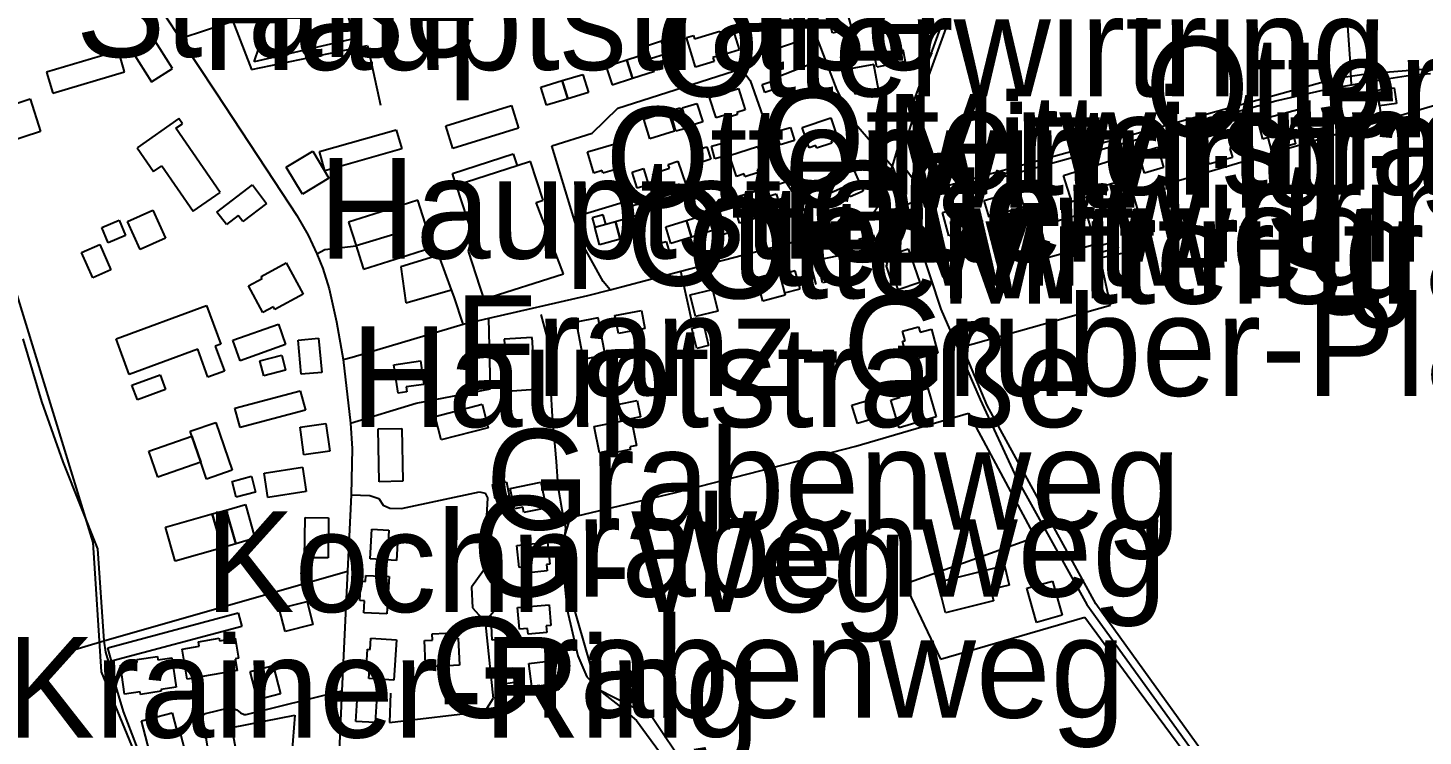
# Model space of a CAD drawing. Extents: x -3657 to 4700, y -7332 to 8131.
# Drawn here: x -2833 to -2230, y -2132 to -1826 of the extents above; entities that cross this region are included whole.
import ezdxf

# ---------------------------------------------------------------- set-up
doc = ezdxf.new("R2010")
doc.units = 0
for name, color, linetype in [('OSM_BUILDING_APARTMENTS', 9, 'CONTINUOUS'), ('OSM_BUILDING_DETACHED', 9, 'CONTINUOUS'), ('OSM_BUILDING_GARAGE', 9, 'CONTINUOUS'), ('OSM_BUILDING_GARAGES', 9, 'CONTINUOUS'), ('OSM_BUILDING_HOUSE', 9, 'CONTINUOUS'), ('OSM_BUILDING_RESIDENTIAL', 9, 'CONTINUOUS'), ('OSM_BUILDING_YES', 9, 'CONTINUOUS'), ('OSM_HIGHWAY_FOOTWAY', 8, 'CONTINUOUS'), ('OSM_HIGHWAY_PATH', 8, 'CONTINUOUS'), ('OSM_HIGHWAY_RESIDENTIAL', 8, 'CONTINUOUS'), ('OSM_HIGHWAY_SECONDARY', 8, 'CONTINUOUS'), ('OSM_HIGHWAY_SERVICE', 8, 'CONTINUOUS'), ('OSM_HIGHWAY_TRACK', 8, 'CONTINUOUS'), ('OSM_HIGHWAY_UNCLASSIFIED', 8, 'CONTINUOUS'), ('OSM_LABELS', 8, 'CONTINUOUS'), ('OSM_LANDUSE_FARMLAND', 3, 'CONTINUOUS'), ('OSM_WATERWAY_STREAM', 4, 'CONTINUOUS')]:
    doc.layers.add(name, color=color, linetype=linetype)

msp = doc.modelspace()

# ---------------------------------------------------------------- linework, layer by layer
at = {"layer": 'OSM_BUILDING_APARTMENTS'}
for p, q in [((-2689.568849, -2073.235634), (-2689.106197, -2064.862656)), ((-2689.106197, -2064.862656), (-2687.126653, -2064.973851)), ((-2687.126653, -2064.973851), (-2686.974963, -2062.316292)), ((-2686.974963, -2062.316292), (-2676.910383, -2062.872267)), ((-2676.910383, -2062.872267), (-2677.80535, -2078.995531)), ((-2687.536213, -2073.346829), (-2689.568849, -2073.235634)), ((-2687.816839, -2078.439557), (-2687.536213, -2073.346829)), ((-2677.80535, -2078.995531), (-2687.816839, -2078.439557)), ((-2759.209373, -2090.993464), (-2750.327969, -2089.458974)), ((-2750.327969, -2089.458974), (-2750.123189, -2090.63764)), ((-2750.123189, -2090.63764), (-2743.388187, -2089.470093)), ((-2743.388187, -2089.470093), (-2741.894048, -2098.132178)), ((-2766.308429, -2094.162519), (-2758.883242, -2092.883778)), ((-2764.086182, -2107.07225), (-2766.308429, -2094.162519)), ((-2758.883242, -2092.883778), (-2759.209373, -2090.993464)), ((-2792.952642, -2101.045485), (-2785.65639, -2099.978014)), ((-2791.109618, -2113.66611), (-2792.952642, -2101.045485)), ((-2785.853586, -2098.654794), (-2776.964597, -2097.353814)), ((-2785.65639, -2099.978014), (-2785.853586, -2098.654794)), ((-2776.964597, -2097.353814), (-2776.759817, -2098.732631)), ((-2776.759817, -2098.732631), (-2770.722586, -2097.854191)), ((-2770.722586, -2097.854191), (-2768.864393, -2110.574891)), ((-2741.894048, -2098.132178), (-2743.327511, -2098.376807)), ((-2743.327511, -2098.376807), (-2742.470467, -2103.34722)), ((-2742.470467, -2103.34722), (-2764.086182, -2107.07225)), ((-2784.351863, -2112.676475), (-2791.109618, -2113.66611)), ((-2784.207758, -2113.688349), (-2784.351863, -2112.676475)), ((-2775.296016, -2112.387368), (-2784.207758, -2113.688349)), ((-2768.864393, -2110.574891), (-2775.424952, -2111.531167)), ((-2775.424952, -2111.531167), (-2775.296016, -2112.387368)), ((-2783.760275, -2125.163665), (-2770.623988, -2121.738861)), ((-2777.692706, -2148.481241), (-2783.760275, -2125.163665)), ((-2770.623988, -2121.738861), (-2768.606521, -2129.466909)), ((-2768.606521, -2129.466909), (-2767.393007, -2129.155563)), ((-2767.393007, -2129.155563), (-2764.753615, -2139.29654))]:
    msp.add_line(p, q, dxfattribs=at)
at = {"layer": 'OSM_BUILDING_DETACHED'}
for p, q in [((-2721.294651, -1886.072334), (-2709.811776, -1879.189368)), ((-2709.811776, -1879.189368), (-2702.86441, -1890.786999)), ((-2714.347284, -1897.669965), (-2721.294651, -1886.072334)), ((-2702.86441, -1890.786999), (-2714.347284, -1897.669965)), ((-2789.827844, -1909.489985), (-2778.959311, -1904.586289)), ((-2784.367032, -1921.599113), (-2789.827844, -1909.489985)), ((-2778.959311, -1904.586289), (-2773.498499, -1916.695416)), ((-2773.498499, -1916.695416), (-2784.367032, -1921.599113)), ((-2732.201106, -1933.218983), (-2721.37808, -1927.370129)), ((-2721.37808, -1927.370129), (-2714.036321, -1940.969269)), ((-2737.64675, -1937.299836), (-2731.723285, -1934.108542)), ((-2731.723285, -1934.108542), (-2732.201106, -1933.218983)), ((-2731.450245, -1948.786272), (-2737.64675, -1937.299836)), ((-2714.036321, -1940.969269), (-2726.209382, -1947.540889)), ((-2726.876815, -1946.306625), (-2731.450245, -1948.786272)), ((-2726.209382, -1947.540889), (-2726.876815, -1946.306625)), ((-2661.559433, -2090.437489), (-2658.184348, -2090.281816)), ((-2661.096781, -2100.533989), (-2661.559433, -2090.437489)), ((-2658.305699, -2087.602019), (-2652.336728, -2087.335151)), ((-2658.184348, -2090.281816), (-2658.305699, -2087.602019)), ((-2652.336728, -2087.335151), (-2652.230546, -2089.692483)), ((-2652.230546, -2089.692483), (-2647.020021, -2089.458974)), ((-2647.020021, -2089.458974), (-2646.489109, -2101.134441)), ((-2657.008756, -2100.344957), (-2661.096781, -2100.533989)), ((-2656.955665, -2101.612579), (-2657.008756, -2100.344957)), ((-2646.489109, -2101.134441), (-2656.955665, -2101.612579))]:
    msp.add_line(p, q, dxfattribs=at)
at = {"layer": 'OSM_BUILDING_GARAGE'}
for p, q in [((-2559.252634, -1831.664656), (-2565.782855, -1833.744001)), ((-2557.530961, -1837.05761), (-2559.252634, -1831.664656)), ((-2528.247356, -1826.516331), (-2533.867442, -1828.228733)), ((-2533.867442, -1828.228733), (-2531.21288, -1836.924176)), ((-2525.58521, -1835.211774), (-2528.247356, -1826.516331)), ((-2565.782855, -1833.744001), (-2564.796875, -1836.857459)), ((-2564.796875, -1836.857459), (-2564.061182, -1839.148075)), ((-2564.061182, -1839.148075), (-2557.530961, -1837.05761)), ((-2531.21288, -1836.924176), (-2525.58521, -1835.211774)), ((-2467.215195, -1837.780377), (-2455.072473, -1835.31185)), ((-2466.183708, -1842.873105), (-2467.215195, -1837.780377)), ((-2455.072473, -1835.31185), (-2454.033401, -1840.404577)), ((-2454.033401, -1840.404577), (-2466.183708, -1842.873105)), ((-2250.193418, -1852.84729), (-2242.76823, -1851.779818)), ((-2250.049313, -1853.836924), (-2250.193418, -1852.84729)), ((-2249.207438, -1859.619061), (-2250.049313, -1853.836924)), ((-2242.76823, -1851.779818), (-2241.78225, -1858.54047)), ((-2550.272632, -1860.50862), (-2543.947191, -1858.54047)), ((-2547.769759, -1868.525774), (-2550.272632, -1860.50862)), ((-2543.947191, -1858.54047), (-2541.444319, -1866.557624)), ((-2241.78225, -1858.54047), (-2249.207438, -1859.619061)), ((-2541.444319, -1866.557624), (-2547.769759, -1868.525774)), ((-2537.644503, -1877.065545), (-2531.311478, -1875.330904)), ((-2536.173118, -1882.469618), (-2537.644503, -1877.065545)), ((-2531.311478, -1875.330904), (-2529.832508, -1880.734977)), ((-2353.220741, -1879.845418), (-2344.938509, -1877.476966)), ((-2350.710284, -1888.640936), (-2353.220741, -1879.845418)), ((-2344.938509, -1877.476966), (-2342.420468, -1886.272485)), ((-2529.832508, -1880.734977), (-2536.173118, -1882.469618)), ((-2342.420468, -1886.272485), (-2350.710284, -1888.640936)), ((-2534.777577, -1900.116253), (-2529.893184, -1898.692958)), ((-2533.351698, -1904.99771), (-2534.777577, -1900.116253)), ((-2528.467305, -1903.574415), (-2533.351698, -1904.99771)), ((-2529.893184, -1898.692958), (-2528.467305, -1903.574415)), ((-2537.219774, -1909.478866), (-2532.145769, -1907.677508)), ((-2534.898928, -1916.039366), (-2537.219774, -1909.478866)), ((-2532.145769, -1907.677508), (-2529.817339, -1914.238009)), ((-2529.817339, -1914.238009), (-2534.898928, -1916.039366)), ((-2474.079133, -1917.140196), (-2467.761276, -1915.216524)), ((-2467.761276, -1915.216524), (-2465.819654, -1921.621352)), ((-2562.468445, -1919.630963), (-2557.235167, -1918.096473)), ((-2560.913631, -1924.934961), (-2562.468445, -1919.630963)), ((-2557.235167, -1918.096473), (-2555.680353, -1923.389351)), ((-2472.129926, -1923.545024), (-2474.079133, -1917.140196)), ((-2465.819654, -1921.621352), (-2472.129926, -1923.545024)), ((-2555.680353, -1923.389351), (-2560.913631, -1924.934961)), ((-2579.359041, -1950.15397), (-2567.936842, -1947.941191)), ((-2577.857318, -1957.893137), (-2579.359041, -1950.15397)), ((-2567.936842, -1947.941191), (-2566.435119, -1955.680358)), ((-2566.435119, -1955.680358), (-2577.857318, -1957.893137)), ((-2546.116347, -1955.735955), (-2540.974082, -1954.479453)), ((-2544.015451, -1964.331323), (-2546.116347, -1955.735955)), ((-2540.974082, -1954.479453), (-2538.880771, -1963.07482)), ((-2538.880771, -1963.07482), (-2544.015451, -1964.331323)), ((-2578.183449, -1988.482861), (-2569.795035, -1986.74822)), ((-2569.795035, -1986.74822), (-2568.300896, -1993.920293)), ((-2477.014319, -1988.883163), (-2468.762425, -1986.381277)), ((-2468.762425, -1986.381277), (-2466.37332, -1994.298356)), ((-2576.696895, -1995.666053), (-2578.183449, -1988.482861)), ((-2568.300896, -1993.920293), (-2572.388921, -1994.765374)), ((-2474.632798, -1996.789122), (-2477.014319, -1988.883163)), ((-2466.37332, -1994.298356), (-2474.632798, -1996.789122)), ((-2572.388921, -1994.765374), (-2576.696895, -1995.666053)), ((-2632.268243, -2023.020005), (-2626.253766, -2021.863578)), ((-2631.085067, -2029.213563), (-2632.268243, -2023.020005)), ((-2626.253766, -2021.863578), (-2625.07059, -2028.057136)), ((-2625.07059, -2028.057136), (-2631.085067, -2029.213563)), ((-2632.677804, -2084.110498), (-2626.223428, -2083.776913)), ((-2632.359257, -2090.326294), (-2632.677804, -2084.110498)), ((-2626.223428, -2083.776913), (-2625.897296, -2089.98159)), ((-2625.897296, -2089.98159), (-2632.359257, -2090.326294)), ((-2630.372128, -2103.313862), (-2623.766062, -2102.26863)), ((-2623.766062, -2102.26863), (-2622.772498, -2108.584501)), ((-2629.378564, -2109.629734), (-2630.372128, -2103.313862)), ((-2622.772498, -2108.584501), (-2629.378564, -2109.629734))]:
    msp.add_line(p, q, dxfattribs=at)
at = {"layer": 'OSM_BUILDING_GARAGES'}
for p, q in [((-2657.061848, -1993.664545), (-2636.689984, -1988.449503)), ((-2636.689984, -1988.449503), (-2634.096099, -1998.601599)), ((-2654.467962, -2003.816641), (-2657.061848, -1993.664545)), ((-2634.096099, -1998.601599), (-2654.467962, -2003.816641)), ((-2798.352778, -2093.606545), (-2742.053322, -2078.561871)), ((-2742.053322, -2078.561871), (-2740.498507, -2084.377366)), ((-2740.498507, -2084.377366), (-2796.797964, -2099.433159)), ((-2796.797964, -2099.433159), (-2798.352778, -2093.606545))]:
    msp.add_line(p, q, dxfattribs=at)
at = {"layer": 'OSM_BUILDING_HOUSE'}
for p, q in [((-2485.357227, -1828.228733), (-2487.837346, -1818.64373)), ((-2479.721972, -1816.542146), (-2477.241853, -1826.127149)), ((-2511.796659, -1826.98335), (-2512.797808, -1824.081162)), ((-2503.969495, -1821.023302), (-2500.253109, -1831.775851)), ((-2548.429608, -1830.04121), (-2545.448914, -1829.140531)), ((-2544.538779, -1842.850866), (-2548.429608, -1830.04121)), ((-2545.448914, -1829.140531), (-2544.978678, -1830.70838)), ((-2544.978678, -1830.70838), (-2534.072222, -1827.394771)), ((-2534.072222, -1827.394771), (-2533.867442, -1828.228733)), ((-2533.867442, -1828.228733), (-2531.21288, -1836.924176)), ((-2513.61693, -1827.606041), (-2511.796659, -1826.98335)), ((-2511.986271, -1832.320706), (-2513.61693, -1827.606041)), ((-2500.253109, -1831.775851), (-2509.415138, -1834.944906)), ((-2477.241853, -1826.127149), (-2485.357227, -1828.228733)), ((-2564.796875, -1836.857459), (-2574.201607, -1839.859722)), ((-2564.061182, -1839.148075), (-2564.796875, -1836.857459)), ((-2531.21288, -1836.924176), (-2537.0605, -1838.681056)), ((-2510.499716, -1831.809209), (-2511.986271, -1832.320706)), ((-2509.415138, -1834.944906), (-2510.499716, -1831.809209)), ((-2574.201607, -1839.859722), (-2583.083011, -1842.695193)), ((-2583.083011, -1842.695193), (-2580.602893, -1850.456599)), ((-2574.201607, -1839.859722), (-2571.721488, -1847.621128)), ((-2571.721488, -1847.621128), (-2574.201607, -1839.859722)), ((-2562.316756, -1844.618865), (-2564.061182, -1839.148075)), ((-2536.537172, -1840.415697), (-2544.538779, -1842.850866)), ((-2537.0605, -1838.681056), (-2536.537172, -1840.415697)), ((-2509.202773, -1847.020675), (-2495.854121, -1841.894589)), ((-2495.854121, -1841.894589), (-2492.342516, -1851.023693)), ((-2467.533743, -1841.783394), (-2477.689336, -1843.662589)), ((-2477.689336, -1843.662589), (-2475.694623, -1854.459616)), ((-2465.539029, -1852.580422), (-2467.533743, -1841.783394)), ((-2611.312377, -1851.51295), (-2602.097256, -1848.710838)), ((-2602.097256, -1848.710838), (-2593.162761, -1845.997682)), ((-2599.72332, -1856.550081), (-2602.097256, -1848.710838)), ((-2602.097256, -1848.710838), (-2599.72332, -1856.550081)), ((-2593.162761, -1845.997682), (-2590.78124, -1853.836924)), ((-2580.602893, -1850.456599), (-2571.721488, -1847.621128)), ((-2571.721488, -1847.621128), (-2562.316756, -1844.618865)), ((-2505.691168, -1856.160898), (-2509.202773, -1847.020675)), ((-2608.93844, -1859.341073), (-2611.312377, -1851.51295)), ((-2590.78124, -1853.836924), (-2599.72332, -1856.550081)), ((-2538.478794, -1855.927389), (-2526.032693, -1852.024447)), ((-2526.032693, -1852.024447), (-2523.12026, -1861.320343)), ((-2492.342516, -1851.023693), (-2505.691168, -1856.160898)), ((-2475.694623, -1854.459616), (-2465.539029, -1852.580422)), ((-2269.018051, -1856.594559), (-2250.049313, -1853.836924)), ((-2250.049313, -1853.836924), (-2249.207438, -1859.619061)), ((-2599.72332, -1856.550081), (-2608.93844, -1859.341073)), ((-2535.695297, -1864.811864), (-2538.478794, -1855.927389)), ((-2523.12026, -1861.320343), (-2526.745632, -1862.465651)), ((-2301.737417, -1865.734782), (-2281.661348, -1860.419664)), ((-2281.661348, -1860.419664), (-2278.870266, -1870.949824)), ((-2267.592172, -1866.401951), (-2269.018051, -1856.594559)), ((-2249.207438, -1859.619061), (-2248.631019, -1863.610958)), ((-2566.920524, -1865.367838), (-2556.340201, -1862.065349)), ((-2564.273547, -1873.852011), (-2566.920524, -1865.367838)), ((-2556.340201, -1862.065349), (-2553.693224, -1870.549522)), ((-2531.827222, -1863.599839), (-2535.695297, -1864.811864)), ((-2531.417661, -1864.923059), (-2531.827222, -1863.599839)), ((-2526.465007, -1863.36633), (-2531.417661, -1864.923059)), ((-2526.745632, -1862.465651), (-2526.465007, -1863.36633)), ((-2498.485929, -1868.914956), (-2486.16118, -1864.722908)), ((-2486.16118, -1864.722908), (-2483.089473, -1873.763055)), ((-2299.568261, -1873.940967), (-2301.737417, -1865.734782)), ((-2261.903826, -1865.579109), (-2267.592172, -1866.401951)), ((-2261.623201, -1867.480542), (-2261.903826, -1865.579109)), ((-2254.592405, -1866.468668), (-2261.623201, -1867.480542)), ((-2248.631019, -1863.610958), (-2254.880615, -1864.511637)), ((-2254.880615, -1864.511637), (-2254.592405, -1866.468668)), ((-2553.693224, -1870.549522), (-2564.273547, -1873.852011)), ((-2495.520405, -1877.643758), (-2498.485929, -1868.914956)), ((-2483.089473, -1873.763055), (-2486.001906, -1874.75269)), ((-2326.091123, -1872.873496), (-2316.109971, -1870.038025)), ((-2322.731206, -1884.726875), (-2326.091123, -1872.873496)), ((-2316.109971, -1870.038025), (-2315.579059, -1871.928339)), ((-2315.579059, -1871.928339), (-2312.795562, -1871.138855)), ((-2312.795562, -1871.138855), (-2311.051136, -1877.287934)), ((-2297.179156, -1873.307156), (-2299.568261, -1873.940967)), ((-2295.760862, -1878.677871), (-2297.179156, -1873.307156)), ((-2278.870266, -1870.949824), (-2286.212025, -1872.895735)), ((-2286.212025, -1872.895735), (-2285.408072, -1875.931356)), ((-2591.183216, -1879.489594), (-2578.767453, -1875.831281)), ((-2588.498317, -1888.596459), (-2591.183216, -1879.489594)), ((-2578.767453, -1875.831281), (-2576.044631, -1885.071579)), ((-2529.824924, -1881.012965), (-2517.811137, -1877.154501)), ((-2517.811137, -1877.154501), (-2514.891119, -1886.250246)), ((-2492.645894, -1876.665243), (-2495.520405, -1877.643758)), ((-2492.228749, -1877.899507), (-2492.645894, -1876.665243)), ((-2485.683359, -1875.664489), (-2492.228749, -1877.899507)), ((-2486.001906, -1874.75269), (-2485.683359, -1875.664489)), ((-2311.051136, -1877.287934), (-2313.789126, -1878.066299)), ((-2313.789126, -1878.066299), (-2312.704548, -1881.880285)), ((-2285.408072, -1875.931356), (-2295.760862, -1878.677871)), ((-2576.044631, -1885.071579), (-2578.850882, -1885.905541)), ((-2578.850882, -1885.905541), (-2578.555088, -1886.917415)), ((-2556.309863, -1884.849189), (-2552.176331, -1883.437014)), ((-2555.763782, -1886.461516), (-2556.309863, -1884.849189)), ((-2552.176331, -1883.437014), (-2548.732986, -1893.533513)), ((-2526.912491, -1890.086471), (-2529.824924, -1881.012965)), ((-2385.591222, -1889.708408), (-2364.559511, -1883.047832)), ((-2364.559511, -1883.047832), (-2361.647077, -1892.221413)), ((-2312.704548, -1881.880285), (-2322.731206, -1884.726875)), ((-2584.93362, -1887.540107), (-2588.498317, -1888.596459)), ((-2584.599904, -1888.696534), (-2584.93362, -1887.540107)), ((-2578.555088, -1886.917415), (-2584.599904, -1888.696534)), ((-2562.946267, -1888.907804), (-2555.763782, -1886.461516)), ((-2560.056587, -1897.369738), (-2562.946267, -1888.907804)), ((-2523.582912, -1889.00788), (-2526.912491, -1890.086471)), ((-2523.180936, -1890.264382), (-2523.582912, -1889.00788)), ((-2517.462252, -1888.429666), (-2523.180936, -1890.264382)), ((-2514.891119, -1886.250246), (-2517.856644, -1887.206522)), ((-2517.856644, -1887.206522), (-2517.462252, -1888.429666)), ((-2381.996187, -1901.05029), (-2385.591222, -1889.708408)), ((-2751.253273, -1905.420251), (-2735.894739, -1893.700306)), ((-2735.894739, -1893.700306), (-2729.781663, -1901.70634)), ((-2556.613241, -1896.191072), (-2560.056587, -1897.369738)), ((-2556.196096, -1897.414216), (-2556.613241, -1896.191072)), ((-2551.819862, -1895.924204), (-2556.196096, -1897.414216)), ((-2548.732986, -1893.533513), (-2552.229423, -1894.723299)), ((-2552.229423, -1894.723299), (-2551.819862, -1895.924204)), ((-2366.561808, -1896.157714), (-2381.996187, -1901.05029)), ((-2361.647077, -1892.221413), (-2367.24441, -1894.000532)), ((-2367.24441, -1894.000532), (-2366.561808, -1896.157714)), ((-2729.781663, -1901.70634), (-2740.043439, -1909.545583)), ((-2747.104573, -1910.846563), (-2751.253273, -1905.420251)), ((-2742.015399, -1906.96586), (-2747.104573, -1910.846563)), ((-2740.043439, -1909.545583), (-2742.015399, -1906.96586)), ((-2398.826107, -1912.192022), (-2375.784513, -1905.698238)), ((-2375.784513, -1905.698238), (-2371.901269, -1919.486409)), ((-2394.942863, -1925.980193), (-2398.826107, -1912.192022)), ((-2462.838961, -1924.846005), (-2452.728874, -1921.343364)), ((-2452.728874, -1921.343364), (-2447.723129, -1935.809824)), ((-2371.901269, -1919.486409), (-2394.942863, -1925.980193)), ((-2461.693707, -1928.159613), (-2462.838961, -1924.846005)), ((-2462.254957, -1928.348645), (-2461.693707, -1928.159613)), ((-2460.138893, -1934.464366), (-2462.254957, -1928.348645)), ((-2458.796443, -1933.997347), (-2460.138893, -1934.464366)), ((-2457.052017, -1939.045597), (-2458.796443, -1933.997347)), ((-2546.836871, -1941.247256), (-2537.19702, -1938.889924)), ((-2537.19702, -1938.889924), (-2534.921682, -1948.230298)), ((-2447.723129, -1935.809824), (-2457.052017, -1939.045597)), ((-2544.553948, -1950.576511), (-2546.836871, -1941.247256)), ((-2586.624955, -1951.154724), (-2596.13587, -1952.967202)), ((-2583.598755, -1967.122316), (-2586.624955, -1951.154724)), ((-2534.921682, -1948.230298), (-2544.553948, -1950.576511)), ((-2596.13587, -1952.967202), (-2593.102085, -1968.934793)), ((-2455.117979, -1956.859024), (-2448.185782, -1955.046547)), ((-2454.040986, -1960.984356), (-2455.117979, -1956.859024)), ((-2448.185782, -1955.046547), (-2447.594194, -1957.337162)), ((-2447.594194, -1957.337162), (-2442.611203, -1956.047301)), ((-2442.611203, -1956.047301), (-2439.90355, -1966.444027)), ((-2455.117979, -1961.262343), (-2454.040986, -1960.984356)), ((-2452.888148, -1969.835472), (-2455.117979, -1961.262343)), ((-2674.786734, -1971.369962), (-2663.273522, -1969.724277)), ((-2663.273522, -1969.724277), (-2661.817305, -1979.854135)), ((-2593.102085, -1968.934793), (-2583.598755, -1967.122316)), ((-2439.90355, -1966.444027), (-2452.888148, -1969.835472)), ((-2673.027139, -1983.69036), (-2674.786734, -1971.369962)), ((-2661.817305, -1979.854135), (-2669.507949, -1980.954965)), ((-2669.507949, -1980.954965), (-2669.196986, -1983.134385)), ((-2456.574196, -1983.812674), (-2448.428484, -1981.410864)), ((-2448.428484, -1981.410864), (-2448.06443, -1982.645127)), ((-2448.06443, -1982.645127), (-2444.241862, -1981.510939)), ((-2444.241862, -1981.510939), (-2440.608905, -1993.797979)), ((-2669.196986, -1983.134385), (-2673.027139, -1983.69036)), ((-2460.176815, -1986.603667), (-2456.103959, -1985.402762)), ((-2456.642456, -1998.546002), (-2460.176815, -1986.603667)), ((-2456.103959, -1985.402762), (-2456.574196, -1983.812674)), ((-2440.608905, -1993.797979), (-2456.642456, -1998.546002)), ((-2681.567242, -1999.079738), (-2671.449571, -1998.879587)), ((-2681.112175, -2021.874698), (-2681.567242, -1999.079738)), ((-2671.449571, -1998.879587), (-2670.994503, -2021.663427)), ((-2588.346628, -1998.078983), (-2576.696895, -1995.666053)), ((-2586.010614, -2009.343029), (-2588.346628, -1998.078983)), ((-2576.696895, -1995.666053), (-2572.388921, -1994.765374)), ((-2572.388921, -1994.765374), (-2570.0074, -2006.26293)), ((-2570.0074, -2006.26293), (-2572.874326, -2006.863382)), ((-2579.927876, -2008.086527), (-2586.010614, -2009.343029)), ((-2579.64725, -2009.465344), (-2579.927876, -2008.086527)), ((-2572.639208, -2008.00869), (-2579.64725, -2009.465344)), ((-2572.874326, -2006.863382), (-2572.639208, -2008.00869)), ((-2670.994503, -2021.663427), (-2681.112175, -2021.874698)), ((-2624.592769, -2024.821363), (-2611.342715, -2022.074848)), ((-2611.342715, -2022.074848), (-2609.348001, -2031.715449)), ((-2622.772498, -2033.628001), (-2624.592769, -2024.821363)), ((-2619.200217, -2032.882995), (-2622.772498, -2033.628001)), ((-2618.714811, -2035.218089), (-2619.200217, -2032.882995)), ((-2610.796633, -2033.583523), (-2618.714811, -2035.218089)), ((-2609.348001, -2031.715449), (-2611.107596, -2032.071272)), ((-2611.107596, -2032.071272), (-2610.796633, -2033.583523)), ((-2621.695504, -2049.395442), (-2608.422697, -2047.972147)), ((-2608.422697, -2047.972147), (-2607.406379, -2057.423716)), ((-2620.664018, -2058.991564), (-2621.695504, -2049.395442)), ((-2616.902125, -2058.591262), (-2620.664018, -2058.991564)), ((-2616.6215, -2061.159865), (-2616.902125, -2058.591262)), ((-2608.6654, -2060.314784), (-2616.6215, -2061.159865)), ((-2607.406379, -2057.423716), (-2608.961194, -2057.590508)), ((-2608.961194, -2057.590508), (-2608.6654, -2060.314784)), ((-2724.343604, -2076.627079), (-2712.284311, -2073.591458)), ((-2721.840732, -2086.579025), (-2724.343604, -2076.627079)), ((-2712.284311, -2073.591458), (-2709.781439, -2083.543404)), ((-2621.361788, -2076.193419), (-2607.740095, -2075.048112)), ((-2620.573004, -2085.489315), (-2621.361788, -2076.193419)), ((-2607.740095, -2075.048112), (-2606.989234, -2083.954825)), ((-2709.781439, -2083.543404), (-2721.840732, -2086.579025)), ((-2606.989234, -2083.954825), (-2608.991532, -2084.121618)), ((-2608.991532, -2084.121618), (-2608.741244, -2087.034925)), ((-2617.061398, -2085.200208), (-2620.573004, -2085.489315)), ((-2616.849033, -2087.724333), (-2617.061398, -2085.200208)), ((-2608.741244, -2087.034925), (-2616.849033, -2087.724333)), ((-2616.515317, -2100.422794), (-2603.265263, -2098.74375)), ((-2615.263881, -2110.274664), (-2616.515317, -2100.422794)), ((-2603.265263, -2098.74375), (-2602.013827, -2108.584501)), ((-2602.013827, -2108.584501), (-2603.925111, -2108.82913)), ((-2603.925111, -2108.82913), (-2603.561057, -2111.731318)), ((-2691.191924, -2125.397174), (-2690.501738, -2113.855141)), ((-2690.501738, -2113.855141), (-2682.166415, -2114.355518)), ((-2682.166415, -2114.355518), (-2682.864185, -2125.897551)), ((-2611.782613, -2109.829885), (-2615.263881, -2110.274664)), ((-2611.410975, -2112.732072), (-2611.782613, -2109.829885)), ((-2603.561057, -2111.731318), (-2611.410975, -2112.732072)), ((-2682.864185, -2125.897551), (-2691.191924, -2125.397174))]:
    msp.add_line(p, q, dxfattribs=at)
at = {"layer": 'OSM_BUILDING_RESIDENTIAL'}
for p, q in [((-2515.748163, -1850.356523), (-2512.297234, -1849.244574)), ((-2512.297234, -1849.244574), (-2511.174733, -1852.691617)), ((-2514.633248, -1853.814685), (-2515.748163, -1850.356523)), ((-2511.174733, -1852.691617), (-2514.633248, -1853.814685)), ((-2555.528663, -1861.698406), (-2551.326872, -1860.486381)), ((-2552.980284, -1870.516163), (-2555.528663, -1861.698406)), ((-2551.326872, -1860.486381), (-2548.778493, -1869.304139)), ((-2548.778493, -1869.304139), (-2552.980284, -1870.516163)), ((-2509.688179, -1870.638478), (-2503.484089, -1868.870479)), ((-2508.049935, -1876.387256), (-2509.688179, -1870.638478)), ((-2503.484089, -1868.870479), (-2501.845846, -1874.619256)), ((-2544.015451, -1878.644513), (-2539.608879, -1877.221218)), ((-2542.286194, -1884.004108), (-2544.015451, -1878.644513)), ((-2539.608879, -1877.221218), (-2537.879622, -1882.580813)), ((-2501.845846, -1874.619256), (-2508.049935, -1876.387256)), ((-2537.879622, -1882.580813), (-2542.286194, -1884.004108)), ((-2492.48662, -1892.210294), (-2477.090164, -1885.382925)), ((-2477.090164, -1885.382925), (-2472.198186, -1896.413462)), ((-2571.926269, -1888.151679), (-2566.950862, -1886.650547)), ((-2569.817789, -1895.123601), (-2571.926269, -1888.151679)), ((-2566.950862, -1886.650547), (-2564.842382, -1893.622469)), ((-2564.842382, -1893.622469), (-2569.817789, -1895.123601)), ((-2518.744026, -1900.271926), (-2509.680594, -1897.514292)), ((-2509.680594, -1897.514292), (-2507.473516, -1904.77532)), ((-2489.596941, -1898.737436), (-2492.48662, -1892.210294)), ((-2479.714388, -1894.345236), (-2489.596941, -1898.737436)), ((-2477.71209, -1898.85975), (-2479.714388, -1894.345236)), ((-2472.198186, -1896.413462), (-2477.71209, -1898.85975)), ((-2419.819896, -1900.427599), (-2404.908845, -1896.002041)), ((-2404.908845, -1896.002041), (-2402.770027, -1903.207472)), ((-2573.367316, -1903.107396), (-2568.308481, -1901.750818)), ((-2572.168972, -1907.577432), (-2573.367316, -1903.107396)), ((-2568.308481, -1901.750818), (-2567.110136, -1906.231974)), ((-2527.701275, -1902.996202), (-2518.744026, -1900.271926)), ((-2525.494196, -1910.246111), (-2527.701275, -1902.996202)), ((-2518.744026, -1900.271926), (-2516.544532, -1907.532955)), ((-2516.544532, -1907.532955), (-2518.744026, -1900.271926)), ((-2437.840576, -1905.620402), (-2428.959172, -1903.185233)), ((-2428.959172, -1903.185233), (-2426.206013, -1913.215015)), ((-2417.681078, -1907.63303), (-2419.819896, -1900.427599)), ((-2402.770027, -1903.207472), (-2417.681078, -1907.63303)), ((-2584.44063, -1906.665634), (-2589.188503, -1907.977734)), ((-2589.188503, -1907.977734), (-2588.088756, -1911.980752)), ((-2583.340883, -1910.668651), (-2584.44063, -1906.665634)), ((-2583.340883, -1910.668651), (-2579.161845, -1909.523344)), ((-2579.161845, -1909.523344), (-2572.168972, -1907.577432)), ((-2577.068534, -1917.140196), (-2579.161845, -1909.523344)), ((-2579.161845, -1909.523344), (-2577.068534, -1917.140196)), ((-2572.168972, -1907.577432), (-2569.87088, -1906.96586)), ((-2569.87088, -1906.96586), (-2572.168972, -1907.577432)), ((-2567.110136, -1906.231974), (-2569.87088, -1906.96586)), ((-2569.87088, -1906.96586), (-2567.777568, -1914.582713)), ((-2557.439948, -1911.769481), (-2548.475114, -1909.022967)), ((-2548.475114, -1909.022967), (-2539.419267, -1906.243093)), ((-2546.27562, -1916.217278), (-2548.475114, -1909.022967)), ((-2548.475114, -1909.022967), (-2546.27562, -1916.217278)), ((-2539.419267, -1906.243093), (-2537.212189, -1913.437405)), ((-2516.544532, -1907.532955), (-2525.494196, -1910.246111)), ((-2507.473516, -1904.77532), (-2516.544532, -1907.532955)), ((-2435.087417, -1915.650184), (-2437.840576, -1905.620402)), ((-2588.088756, -1911.980752), (-2583.340883, -1910.668651)), ((-2588.088756, -1911.980752), (-2583.340883, -1910.668651)), ((-2585.995445, -1919.597604), (-2588.088756, -1911.980752)), ((-2567.777568, -1914.582713), (-2577.068534, -1917.140196)), ((-2555.232869, -1918.963793), (-2557.439948, -1911.769481)), ((-2537.212189, -1913.437405), (-2546.27562, -1916.217278)), ((-2426.206013, -1913.215015), (-2435.087417, -1915.650184)), ((-2577.068534, -1917.140196), (-2585.995445, -1919.597604)), ((-2546.27562, -1916.217278), (-2555.232869, -1918.963793)), ((-2441.230831, -1923.444949), (-2436.445035, -1921.743666)), ((-2436.445035, -1921.743666), (-2435.679005, -1923.878609)), ((-2370.816691, -1920.209176), (-2362.784747, -1917.92968)), ((-2369.997569, -1923.111364), (-2370.816691, -1920.209176)), ((-2361.965625, -1920.831868), (-2369.997569, -1923.111364)), ((-2362.784747, -1917.92968), (-2361.965625, -1920.831868)), ((-2493.138884, -1926.380495), (-2482.679912, -1924.189955)), ((-2492.168073, -1931.028443), (-2493.138884, -1926.380495)), ((-2482.679912, -1924.189955), (-2480.616938, -1934.064064)), ((-2437.597874, -1933.608165), (-2441.230831, -1923.444949)), ((-2435.679005, -1923.878609), (-2432.690727, -1922.811137)), ((-2432.690727, -1922.811137), (-2430.40022, -1929.215965)), ((-2518.213113, -1933.808316), (-2508.565679, -1931.195235)), ((-2515.482707, -1943.927054), (-2518.213113, -1933.808316)), ((-2508.565679, -1931.195235), (-2508.178871, -1932.629649)), ((-2501.496961, -1930.817172), (-2508.178871, -1932.629649)), ((-2508.178871, -1932.629649), (-2506.077975, -1940.391055)), ((-2508.178871, -1932.629649), (-2506.077975, -1940.391055)), ((-2499.396065, -1938.589698), (-2501.496961, -1930.817172)), ((-2490.80287, -1930.739336), (-2492.168073, -1931.028443)), ((-2489.703123, -1935.965497), (-2490.80287, -1930.739336)), ((-2480.616938, -1934.064064), (-2489.703123, -1935.965497)), ((-2431.424122, -1931.406505), (-2437.597874, -1933.608165)), ((-2430.40022, -1929.215965), (-2432.000541, -1929.794179)), ((-2432.000541, -1929.794179), (-2431.424122, -1931.406505)), ((-2506.077975, -1940.391055), (-2499.396065, -1938.589698)), ((-2505.827688, -1941.325093), (-2515.482707, -1943.927054)), ((-2506.077975, -1940.391055), (-2505.827688, -1941.325093)), ((-2615.081854, -1959.594419), (-2627.17907, -1960.350545)), ((-2627.17907, -1960.350545), (-2625.791113, -1982.722964)), ((-2613.693898, -1981.977958), (-2615.081854, -1959.594419)), ((-2625.791113, -1982.722964), (-2613.693898, -1981.977958))]:
    msp.add_line(p, q, dxfattribs=at)
at = {"layer": 'OSM_BUILDING_YES'}
for p, q in [((-2697.479442, -1808.34708), (-2692.30684, -1830.597185)), ((-2730.797981, -1827.961865), (-2733.232593, -1816.66446)), ((-2778.640763, -1830.519348), (-2787.749701, -1836.268126)), ((-2770.45713, -1843.484677), (-2778.640763, -1830.519348)), ((-2735.090786, -1840.549131), (-2730.797981, -1827.961865)), ((-2692.30684, -1830.597185), (-2735.090786, -1840.549131)), ((-2793.817271, -1835.789988), (-2824.814964, -1845.074764)), ((-2791.102033, -1844.863494), (-2793.817271, -1835.789988)), ((-2787.749701, -1836.268126), (-2779.566068, -1849.233454)), ((-2779.566068, -1849.233454), (-2770.45713, -1843.484677)), ((-2824.814964, -1845.074764), (-2822.092143, -1854.14827)), ((-2822.092143, -1854.14827), (-2791.102033, -1844.863494)), ((-2846.514108, -1861.353701), (-2831.959527, -1856.627917)), ((-2831.959527, -1856.627917), (-2827.393681, -1870.716314)), ((-2652.427742, -1868.18107), (-2624.069441, -1859.452268)), ((-2624.069441, -1859.452268), (-2621.043241, -1869.293019)), ((-2767.673632, -1865.11209), (-2785.754988, -1877.654878)), ((-2768.947822, -1869.293019), (-2766.126402, -1867.347108)), ((-2766.126402, -1867.347108), (-2767.673632, -1865.11209)), ((-2827.393681, -1870.716314), (-2841.948262, -1875.430979)), ((-2749.797057, -1896.936078), (-2768.947822, -1869.293019)), ((-2706.982772, -1879.333921), (-2673.778001, -1869.882352)), ((-2673.778001, -1869.882352), (-2671.426817, -1878.166374)), ((-2649.401542, -1878.021821), (-2652.427742, -1868.18107)), ((-2621.043241, -1869.293019), (-2649.401542, -1878.021821)), ((-2785.754988, -1877.654878), (-2778.648348, -1887.90705)), ((-2704.631589, -1887.617943), (-2706.982772, -1879.333921)), ((-2671.426817, -1878.166374), (-2704.631589, -1887.617943)), ((-2778.648348, -1887.90705), (-2775.083651, -1885.438523)), ((-2775.083651, -1885.438523), (-2761.499881, -1905.042188)), ((-2649.560815, -1888.863326), (-2623.23515, -1880.312436)), ((-2621.566568, -1885.483001), (-2647.884649, -1894.022771)), ((-2621.566568, -1885.483001), (-2647.884649, -1894.022771)), ((-2623.23515, -1880.312436), (-2621.566568, -1885.483001)), ((-2615.878222, -1883.637165), (-2621.566568, -1885.483001)), ((-2610.318812, -1900.316404), (-2615.878222, -1883.637165)), ((-2647.884649, -1894.022771), (-2649.560815, -1888.863326)), ((-2761.499881, -1905.042188), (-2749.797057, -1896.936078)), ((-2647.884649, -1894.022771), (-2640.808347, -1915.52787)), ((-2675.264555, -1903.718969), (-2694.362229, -1909.745734)), ((-2664.487035, -1900.316404), (-2675.264555, -1903.718969)), ((-2658.055412, -1920.676195), (-2664.487035, -1900.316404)), ((-2613.405688, -1901.306039), (-2610.318812, -1900.316404)), ((-2601.581513, -1932.095914), (-2613.405688, -1901.306039)), ((-2800.931495, -1912.080827), (-2793.483554, -1908.978489)), ((-2793.483554, -1908.978489), (-2790.745564, -1915.561228)), ((-2694.362229, -1909.745734), (-2691.116079, -1920.042384)), ((-2798.18592, -1918.663567), (-2800.931495, -1912.080827)), ((-2790.745564, -1915.561228), (-2798.18592, -1918.663567)), ((-2640.808347, -1915.52787), (-2642.787891, -1922.32188)), ((-2809.729471, -1922.900093), (-2801.879553, -1919.419692)), ((-2801.879553, -1919.419692), (-2797.033082, -1930.361273)), ((-2691.116079, -1920.042384), (-2689.091028, -1926.458331)), ((-2668.832932, -1924.07876), (-2658.055412, -1920.676195)), ((-2804.890584, -1933.841674), (-2809.729471, -1922.900093)), ((-2689.091028, -1926.458331), (-2687.93819, -1930.116644)), ((-2685.147108, -1929.238204), (-2668.832932, -1924.07876)), ((-2642.787891, -1922.32188), (-2637.66838, -1937.87805)), ((-2797.033082, -1930.361273), (-2804.890584, -1933.841674)), ((-2687.93819, -1930.116644), (-2685.147108, -1929.238204)), ((-2635.98463, -1943.004136), (-2601.581513, -1932.095914)), ((-2637.66838, -1937.87805), (-2635.98463, -1943.004136)), ((-2794.803251, -1960.194872), (-2755.705352, -1945.828487)), ((-2755.705352, -1945.828487), (-2749.607445, -1962.42989)), ((-2744.358998, -1960.828683), (-2724.677321, -1953.86788)), ((-2724.677321, -1953.86788), (-2721.567692, -1962.674519)), ((-2789.17558, -1975.517533), (-2794.803251, -1960.194872)), ((-2749.607445, -1962.42989), (-2751.966213, -1963.29721)), ((-2751.966213, -1963.29721), (-2748.007124, -1974.083118)), ((-2741.249369, -1969.635321), (-2744.358998, -1960.828683)), ((-2721.567692, -1962.674519), (-2741.249369, -1969.635321)), ((-2716.205477, -1960.784205), (-2707.407502, -1959.950243)), ((-2714.809937, -1975.484174), (-2716.205477, -1960.784205)), ((-2707.407502, -1959.950243), (-2706.004377, -1974.650212)), ((-2759.54309, -1964.631549), (-2789.17558, -1975.517533)), ((-2755.113764, -1976.696199), (-2759.54309, -1964.631549)), ((-2732.686512, -1969.66868), (-2723.251442, -1967.24463)), ((-2731.040684, -1976.095746), (-2732.686512, -1969.66868)), ((-2723.251442, -1967.24463), (-2721.605614, -1973.671697)), ((-2787.931729, -1980.198839), (-2775.79659, -1975.739923)), ((-2775.79659, -1975.739923), (-2773.48333, -1982.022436)), ((-2748.007124, -1974.083118), (-2755.113764, -1976.696199)), ((-2721.605614, -1973.671697), (-2731.040684, -1976.095746)), ((-2706.004377, -1974.650212), (-2714.809937, -1975.484174)), ((-2785.618468, -1986.481352), (-2787.931729, -1980.198839)), ((-2773.48333, -1982.022436), (-2785.618468, -1986.481352)), ((-2743.517123, -1990.184143), (-2715.272589, -1982.600649)), ((-2715.272589, -1982.600649), (-2713.035173, -1990.91803)), ((-2741.279707, -1998.501524), (-2743.517123, -1990.184143)), ((-2713.035173, -1990.91803), (-2741.279707, -1998.501524)), ((-2762.84233, -2000.11385), (-2751.685588, -1996.310984)), ((-2762.045962, -2002.259913), (-2762.84233, -2000.11385)), ((-2751.685588, -1996.310984), (-2744.654792, -2016.948762)), ((-2715.32568, -1998.312493), (-2704.199275, -1996.778003)), ((-2713.664683, -2010.277067), (-2715.32568, -1998.312493)), ((-2704.199275, -1996.778003), (-2702.538278, -2008.731457)), ((-2780.673399, -2008.698099), (-2762.045962, -2002.259913)), ((-2762.045962, -2002.259913), (-2758.177887, -2013.468361)), ((-2758.177887, -2013.468361), (-2762.045962, -2002.259913)), ((-2776.805324, -2019.906547), (-2780.673399, -2008.698099)), ((-2702.538278, -2008.731457), (-2713.664683, -2010.277067)), ((-2758.177887, -2013.468361), (-2776.805324, -2019.906547)), ((-2755.819119, -2020.751629), (-2758.177887, -2013.468361)), ((-2744.654792, -2016.948762), (-2755.819119, -2020.751629)), ((-2730.820734, -2018.127429), (-2714.241102, -2015.614423)), ((-2729.220413, -2028.657588), (-2730.820734, -2018.127429)), ((-2714.241102, -2015.614423), (-2712.640781, -2026.133463)), ((-2744.715468, -2021.719025), (-2736.380145, -2019.517365)), ((-2742.895197, -2028.590871), (-2744.715468, -2021.719025)), ((-2736.380145, -2019.517365), (-2734.567458, -2026.389212)), ((-2734.567458, -2026.389212), (-2742.895197, -2028.590871)), ((-2712.640781, -2026.133463), (-2729.220413, -2028.657588)), ((-2773.48333, -2041.567319), (-2753.240402, -2035.785183)), ((-2753.240402, -2035.785183), (-2747.309353, -2034.09502)), ((-2749.05378, -2050.362838), (-2753.240402, -2035.785183)), ((-2753.240402, -2035.785183), (-2749.05378, -2050.362838)), ((-2747.309353, -2034.09502), (-2738.951277, -2031.704329)), ((-2747.309353, -2034.09502), (-2743.145484, -2048.661555)), ((-2743.145484, -2048.661555), (-2747.309353, -2034.09502)), ((-2738.951277, -2031.704329), (-2734.802577, -2046.248626)), ((-2769.258785, -2056.200571), (-2773.48333, -2041.567319)), ((-2713.361304, -2054.710559), (-2713.202031, -2037.364151)), ((-2713.202031, -2037.364151), (-2703.031268, -2037.453107)), ((-2703.031268, -2037.453107), (-2703.190542, -2054.810635)), ((-2685.025757, -2055.222056), (-2684.305233, -2042.390162)), ((-2684.305233, -2042.390162), (-2676.993812, -2042.801583)), ((-2743.145484, -2048.661555), (-2749.05378, -2050.362838)), ((-2734.802577, -2046.248626), (-2743.145484, -2048.661555)), ((-2676.993812, -2042.801583), (-2677.289606, -2048.061103)), ((-2677.289606, -2048.061103), (-2673.21675, -2048.294612)), ((-2673.21675, -2048.294612), (-2673.649065, -2055.866987)), ((-2749.05378, -2050.362838), (-2769.258785, -2056.200571)), ((-2703.190542, -2054.810635), (-2713.361304, -2054.710559)), ((-2673.649065, -2055.866987), (-2685.025757, -2055.222056)), ((-2439.918719, -2065.274077), (-2411.158441, -2058.124244)), ((-2411.158441, -2058.124244), (-2409.080299, -2066.497222)), ((-2436.649816, -2078.439557), (-2439.918719, -2065.274077)), ((-2409.080299, -2066.497222), (-2417.066737, -2068.487611)), ((-2401.511006, -2067.898278), (-2390.414939, -2064.762581)), ((-2390.414939, -2064.762581), (-2386.243486, -2079.518148)), ((-2417.066737, -2068.487611), (-2415.875976, -2073.268993)), ((-2397.339553, -2082.653844), (-2401.511006, -2067.898278)), ((-2415.875976, -2073.268993), (-2436.649816, -2078.439557)), ((-2386.243486, -2079.518148), (-2397.339553, -2082.653844)), ((-2685.04851, -2094.262595), (-2684.752716, -2089.470093)), ((-2684.752716, -2089.470093), (-2673.70974, -2090.159502)), ((-2673.70974, -2090.159502), (-2674.786734, -2107.550389)), ((-2686.610909, -2101.323473), (-2686.17101, -2094.195878)), ((-2686.17101, -2094.195878), (-2685.04851, -2094.262595)), ((-2736.880719, -2103.858717), (-2726.975413, -2101.234517)), ((-2726.975413, -2101.234517), (-2723.752016, -2113.410361)), ((-2685.260875, -2101.412429), (-2686.610909, -2101.323473)), ((-2685.594591, -2106.883219), (-2685.260875, -2101.412429)), ((-2733.657323, -2116.034561), (-2736.880719, -2103.858717)), ((-2674.786734, -2107.550389), (-2685.594591, -2106.883219)), ((-2723.752016, -2113.410361), (-2733.657323, -2116.034561)), ((-2744.859572, -2127.943538), (-2717.646525, -2122.750735)), ((-2717.646525, -2122.750735), (-2718.951052, -2139.040792)), ((-2741.947139, -2143.24396), (-2744.859572, -2127.943538))]:
    msp.add_line(p, q, dxfattribs=at)
at = {"layer": 'OSM_HIGHWAY_FOOTWAY'}
for p, q in [((-2671.934976, -1914.249128), (-2691.116079, -1920.042384)), ((-2708.150779, -1923.41159), (-2704.677096, -1921.587993)), ((-2704.677096, -1921.587993), (-2691.116079, -1920.042384))]:
    msp.add_line(p, q, dxfattribs=at)
at = {"layer": 'OSM_HIGHWAY_PATH'}
for p, q in [((-2835.000896, -1960.22823), (-2826.938613, -1987.226358)), ((-2826.938613, -1987.226358), (-2817.806922, -2013.334927)), ((-2817.806922, -2013.334927), (-2802.827611, -2050.907693)), ((-2802.827611, -2050.907693), (-2800.051698, -2090.604282)), ((-2800.051698, -2090.604282), (-2799.353927, -2095.530217)), ((-2799.353927, -2095.530217), (-2791.769466, -2121.060572)), ((-2791.769466, -2121.060572), (-2782.410241, -2145.523456))]:
    msp.add_line(p, q, dxfattribs=at)
at = {"layer": 'OSM_HIGHWAY_RESIDENTIAL'}
for p, q in [((-2507.70105, -1789.577376), (-2483.521787, -1852.769453)), ((-2261.243978, -1850.467718), (-2246.939684, -1848.054788)), ((-2483.521787, -1852.769453), (-2477.211515, -1865.33448)), ((-2293.917837, -1857.384043), (-2269.913017, -1851.935491)), ((-2269.913017, -1851.935491), (-2261.243978, -1850.467718)), ((-2448.693941, -1900.460957), (-2293.917837, -1857.384043)), ((-2477.211515, -1865.33448), (-2459.683825, -1885.672032)), ((-2469.604301, -1908.366916), (-2453.153604, -1902.073284)), ((-2453.153604, -1902.073284), (-2448.693941, -1900.460957)), ((-2490.954559, -1915.383316), (-2469.604301, -1908.366916)), ((-2497.613716, -1917.129077), (-2490.954559, -1915.383316)), ((-2550.902142, -1931.028443), (-2497.613716, -1917.129077)), ((-2581.384092, -1938.97888), (-2550.902142, -1931.028443)), ((-2591.05428, -1941.503005), (-2581.384092, -1938.97888)), ((-2633.762382, -1951.299278), (-2591.05428, -1941.503005)), ((-2644.941878, -1953.801163), (-2633.762382, -1951.299278)), ((-2692.814999, -1968.056353), (-2644.941878, -1953.801163)), ((-2696.652736, -1969.057107), (-2692.814999, -1968.056353)), ((-2693.323157, -2027.590117), (-2685.207784, -2027.901463)), ((-2685.207784, -2027.901463), (-2681.32454, -2029.124607)), ((-2681.32454, -2029.124607), (-2679.390502, -2031.937838)), ((-2671.533, -2033.42785), (-2637.812485, -2026.244658)), ((-2637.812485, -2026.244658), (-2635.430964, -2026.86735)), ((-2634.452568, -2028.813261), (-2636.136319, -2060.159111)), ((-2635.430964, -2026.86735), (-2634.452568, -2028.813261)), ((-2679.390502, -2031.937838), (-2676.614589, -2033.305536)), ((-2676.614589, -2033.305536), (-2671.533, -2033.42785)), ((-2636.136319, -2060.159111), (-2641.293752, -2067.431259)), ((-2636.136319, -2060.159111), (-2630.978885, -2066.019083)), ((-2630.978885, -2066.019083), (-2630.978885, -2077.04962)), ((-2641.293752, -2067.431259), (-2640.823516, -2076.337973)), ((-2640.823516, -2076.337973), (-2635.430964, -2082.442574)), ((-2630.978885, -2077.04962), (-2635.430964, -2082.442574)), ((-2635.430964, -2082.442574), (-2631.911774, -2115.500826))]:
    msp.add_line(p, q, dxfattribs=at)
at = {"layer": 'OSM_HIGHWAY_SECONDARY'}
for p, q in [((-2773.544005, -1820.656358), (-2767.082044, -1830.441512)), ((-2767.082044, -1830.441512), (-2751.799355, -1853.581176)), ((-2751.799355, -1853.581176), (-2729.940937, -1886.795101)), ((-2729.940937, -1886.795101), (-2716.721221, -1906.876904)), ((-2716.721221, -1906.876904), (-2711.897503, -1915.427794)), ((-2711.897503, -1915.427794), (-2708.150779, -1923.41159)), ((-2708.150779, -1923.41159), (-2705.556894, -1929.816418)), ((-2705.556894, -1929.816418), (-2702.705136, -1938.656414)), ((-2702.705136, -1938.656414), (-2699.542416, -1952.77817)), ((-2699.542416, -1952.77817), (-2696.652736, -1969.057107)), ((-2696.652736, -1969.057107), (-2693.550691, -1996.666808)), ((-2693.550691, -1996.666808), (-2692.883259, -2007.486074)), ((-2692.883259, -2007.486074), (-2693.323157, -2027.590117)), ((-2693.323157, -2027.590117), (-2694.923479, -2060.559413)), ((-2694.923479, -2060.559413), (-2697.289831, -2112.198336)), ((-2697.289831, -2112.198336), (-2698.480591, -2138.084515))]:
    msp.add_line(p, q, dxfattribs=at)
at = {"layer": 'OSM_HIGHWAY_SERVICE'}
for p, q in [((-2767.082044, -1830.441512), (-2744.412089, -1823.069288)), ((-2744.412089, -1823.069288), (-2736.289131, -1843.840501)), ((-2736.289131, -1843.840501), (-2686.148257, -1833.488253)), ((-2686.148257, -1833.488253), (-2680.634354, -1859.263237)), ((-2578.145527, -1860.653173), (-2528.11842, -1844.629985)), ((-2528.11842, -1844.629985), (-2523.317456, -1845.564022)), ((-2523.317456, -1845.564022), (-2520.94352, -1848.621882)), ((-2520.94352, -1848.621882), (-2505.562232, -1892.399325)), ((-2589.180918, -1871.316767), (-2578.145527, -1860.653173)), ((-2606.602426, -1876.820916), (-2589.180918, -1871.316767)), ((-2597.265954, -1907.699747), (-2606.602426, -1876.820916)), ((-2527.329636, -1899.026543), (-2505.562232, -1892.399325)), ((-2505.562232, -1892.399325), (-2493.601536, -1910.813205)), ((-2597.265954, -1907.699747), (-2569.620593, -1899.260052)), ((-2594.125987, -1918.085353), (-2597.265954, -1907.699747)), ((-2493.601536, -1910.813205), (-2490.954559, -1915.383316)), ((-2584.425461, -1935.46512), (-2594.125987, -1918.085353)), ((-2496.407787, -1921.243289), (-2497.613716, -1917.129077)), ((-2492.471452, -1936.710503), (-2496.407787, -1921.243289)), ((-2655.423604, -1924.06764), (-2671.88947, -1929.049173)), ((-2649.894532, -1939.056716), (-2655.423604, -1924.06764)), ((-2671.88947, -1929.049173), (-2669.659638, -1944.571985)), ((-2545.767462, -1954.423855), (-2550.902142, -1931.028443)), ((-2669.659638, -1944.571985), (-2649.894532, -1939.056716)), ((-2648.794785, -1942.03674), (-2649.894532, -1939.056716)), ((-2581.384092, -1938.97888), (-2584.425461, -1935.46512)), ((-2644.941878, -1953.801163), (-2648.794785, -1942.03674)), ((-2633.072196, -1981.777807), (-2633.762382, -1951.299278)), ((-2665.184806, -1987.993603), (-2633.072196, -1981.777807)), ((-2693.550691, -1996.666808), (-2665.184806, -1987.993603)), ((-2800.051698, -2090.604282), (-2694.923479, -2060.559413)), ((-2817.97378, -2095.863802), (-2800.051698, -2090.604282)), ((-2738.594807, -2122.339314), (-2697.289831, -2112.198336)), ((-2676.258119, -2113.21021), (-2676.660096, -2125.830835)), ((-2756.137666, -2121.961251), (-2746.141346, -2119.57056)), ((-2746.141346, -2119.57056), (-2744.495518, -2119.692875)), ((-2744.495518, -2119.692875), (-2742.675248, -2120.337805)), ((-2742.675248, -2120.337805), (-2741.105264, -2121.716622)), ((-2676.660096, -2125.830835), (-2635.370288, -2120.949377)), ((-2635.370288, -2120.949377), (-2631.911774, -2115.500826)), ((-2757.373934, -2123.896043), (-2757.222244, -2122.784094)), ((-2753.483105, -2146.713242), (-2757.373934, -2123.896043)), ((-2757.222244, -2122.784094), (-2756.137666, -2121.961251)), ((-2741.105264, -2121.716622), (-2739.436683, -2122.339314)), ((-2739.436683, -2122.339314), (-2738.594807, -2122.339314))]:
    msp.add_line(p, q, dxfattribs=at)
at = {"layer": 'OSM_HIGHWAY_TRACK'}
for p, q in [((-2261.858319, -1839.170314), (-2263.382796, -1817.087001)), ((-2261.243978, -1850.467718), (-2261.858319, -1839.170314)), ((-2246.939684, -1848.054788), (-2235.813279, -1846.309028)), ((-2235.813279, -1846.309028), (-2227.182162, -1845.575141))]:
    msp.add_line(p, q, dxfattribs=at)
at = {"layer": 'OSM_HIGHWAY_UNCLASSIFIED'}
for p, q in [((-2428.466182, -1797.572292), (-2455.315175, -1871.116616)), ((-2455.315175, -1871.116616), (-2459.683825, -1885.672032)), ((-2462.801039, -1898.770794), (-2459.683825, -1885.672032)), ((-2459.683825, -1885.672032), (-2453.153604, -1902.073284)), ((-2469.604301, -1908.366916), (-2462.801039, -1898.770794)), ((-2453.153604, -1902.073284), (-2452.372404, -1905.453609)), ((-2452.372404, -1905.453609), (-2438.538347, -1947.329619)), ((-2438.538347, -1947.329619), (-2421.647751, -1986.436874)), ((-2421.647751, -1986.436874), (-2405.985839, -2020.384686)), ((-2405.985839, -2020.384686), (-2375.549395, -2074.836841)), ((-2375.549395, -2074.836841), (-2310.148585, -2165.193839))]:
    msp.add_line(p, q, dxfattribs=at)
at = {"layer": 'OSM_LANDUSE_FARMLAND'}
for p, q in [((-2451.151306, -1866.746655), (-2426.130168, -1798.061549)), ((-2223.018293, -1843.329004), (-2253.940142, -1845.719695)), ((-2267.75903, -1847.821279), (-2435.095001, -1894.04501)), ((-2253.940142, -1845.719695), (-2267.75903, -1847.821279)), ((-2355.526417, -1897.525411), (-2218.945437, -1857.372923)), ((-2454.101661, -1876.920991), (-2451.151306, -1866.746655)), ((-2455.011797, -1885.160535), (-2454.101661, -1876.920991)), ((-2450.938941, -1890.75364), (-2455.011797, -1885.160535)), ((-2443.415155, -1893.199928), (-2450.938941, -1890.75364)), ((-2435.095001, -1894.04501), (-2443.415155, -1893.199928)), ((-2348.806584, -1920.731792), (-2355.526417, -1897.525411)), ((-2849.623737, -1902.417988), (-2804.883, -2048.12782)), ((-2369.747282, -1925.235187), (-2348.806584, -1920.731792)), ((-2365.257281, -1945.606097), (-2369.747282, -1925.235187)), ((-2429.277719, -1963.708631), (-2365.257281, -1945.606097)), ((-2418.621551, -1989.027716), (-2429.277719, -1963.708631)), ((-2475.360907, -2006.48532), (-2426.668665, -1992.330206)), ((-2426.668665, -1992.330206), (-2397.847712, -2046.037355)), ((-2371.711658, -2074.614451), (-2418.621551, -1989.027716)), ((-2553.185065, -2026.467048), (-2475.360907, -2006.48532)), ((-2598.555313, -2037.286314), (-2553.185065, -2026.467048)), ((-2603.545888, -2053.520774), (-2598.555313, -2037.286314)), ((-2804.883, -2048.12782), (-2801.280381, -2103.981031)), ((-2397.847712, -2046.037355), (-2454.101661, -2066.152517)), ((-2586.897996, -2111.397733), (-2603.545888, -2053.520774)), ((-2454.101661, -2066.152517), (-2438.69762, -2098.53248)), ((-2306.811422, -2164.571147), (-2371.711658, -2074.614451)), ((-2438.69762, -2098.53248), (-2376.474699, -2080.296512)), ((-2376.474699, -2080.296512), (-2352.902193, -2112.365129)), ((-2801.280381, -2103.981031), (-2780.855426, -2153.518371)), ((-2563.469594, -2123.373427), (-2586.897996, -2111.397733)), ((-2352.902193, -2112.365129), (-2312.985173, -2166.127876)), ((-2513.814126, -2196.93999), (-2563.469594, -2123.373427))]:
    msp.add_line(p, q, dxfattribs=at)
at = {"layer": 'OSM_WATERWAY_STREAM'}
for p, q in [((-2611.40339, -1949.664712), (-2608.301346, -1960.973236)), ((-2608.301346, -1960.973236), (-2607.239521, -1981.299669)), ((-2607.239521, -1981.299669), (-2606.390061, -1993.720142)), ((-2606.390061, -1993.720142), (-2604.691142, -2013.123657)), ((-2604.691142, -2013.123657), (-2604.076801, -2023.765011)), ((-2604.076801, -2023.765011), (-2602.355128, -2033.817033)), ((-2602.355128, -2033.817033), (-2600.686546, -2041.845306)), ((-2600.686546, -2041.845306), (-2602.165516, -2054.47705)), ((-2602.165516, -2054.47705), (-2601.171952, -2065.830052)), ((-2601.171952, -2065.830052), (-2600.019114, -2077.260891)), ((-2600.019114, -2077.260891), (-2595.331917, -2097.064707)), ((-2595.331917, -2097.064707), (-2591.456257, -2106.115974)), ((-2591.456257, -2106.115974), (-2584.205512, -2113.477078)), ((-2584.205512, -2113.477078), (-2577.644953, -2118.547567)), ((-2577.644953, -2118.547567), (-2570.045322, -2124.952395)), ((-2570.045322, -2124.952395), (-2565.684257, -2130.856845)), ((-2565.684257, -2130.856845), (-2559.662195, -2139.051911))]:
    msp.add_line(p, q, dxfattribs=at)

# ---------------------------------------------------------------- texts
at = {"layer": 'OSM_LABELS'}
for s, p in [('Tobelbader Straße', (-3122.082451, -1838.489039)), ('Hauptstraße', (-2758.086467, -1844.061801)), ('Otterwirtring', (-2562.119435, -1855.520174)), ('Otterwirtweg', (-2350.510275, -1873.134714)), ('Otterwirtring', (-2516.445934, -1895.712934)), ('Mitterstraße', (-2462.60408, -1897.943161)), ('Otterwirtring', (-2583.443273, -1903.479899)), ('Hauptstraße', (-2707.301605, -1925.508372)), ('Otterwirtring', (-2494.968317, -1926.899462)), ('Otterwirtweg', (-2574.436336, -1937.166735)), ('Otterwirtring', (-2548.334802, -1942.726149)), ('Mitterstraße', (-2439.318231, -1944.968893)), ('Franz-Gruber-Platz', (-2648.723954, -1984.8074)), ('Hauptstraße', (-2693.453245, -1998.246441)), ('Grabenweg', (-2635.191839, -2042.576023)), ('Grabenweg', (-2641.078934, -2071.500128)), ('Kochn-Weg', (-2756.467022, -2078.148103)), ('Grabenweg', (-2659.080592, -2123.75251)), ('Josef-Krainer-Ring', (-3000.781386, -2132.355252))]:
    msp.add_text(s, height=43.418293, dxfattribs=at).set_placement(p)

doc.saveas('drawing.dxf')
